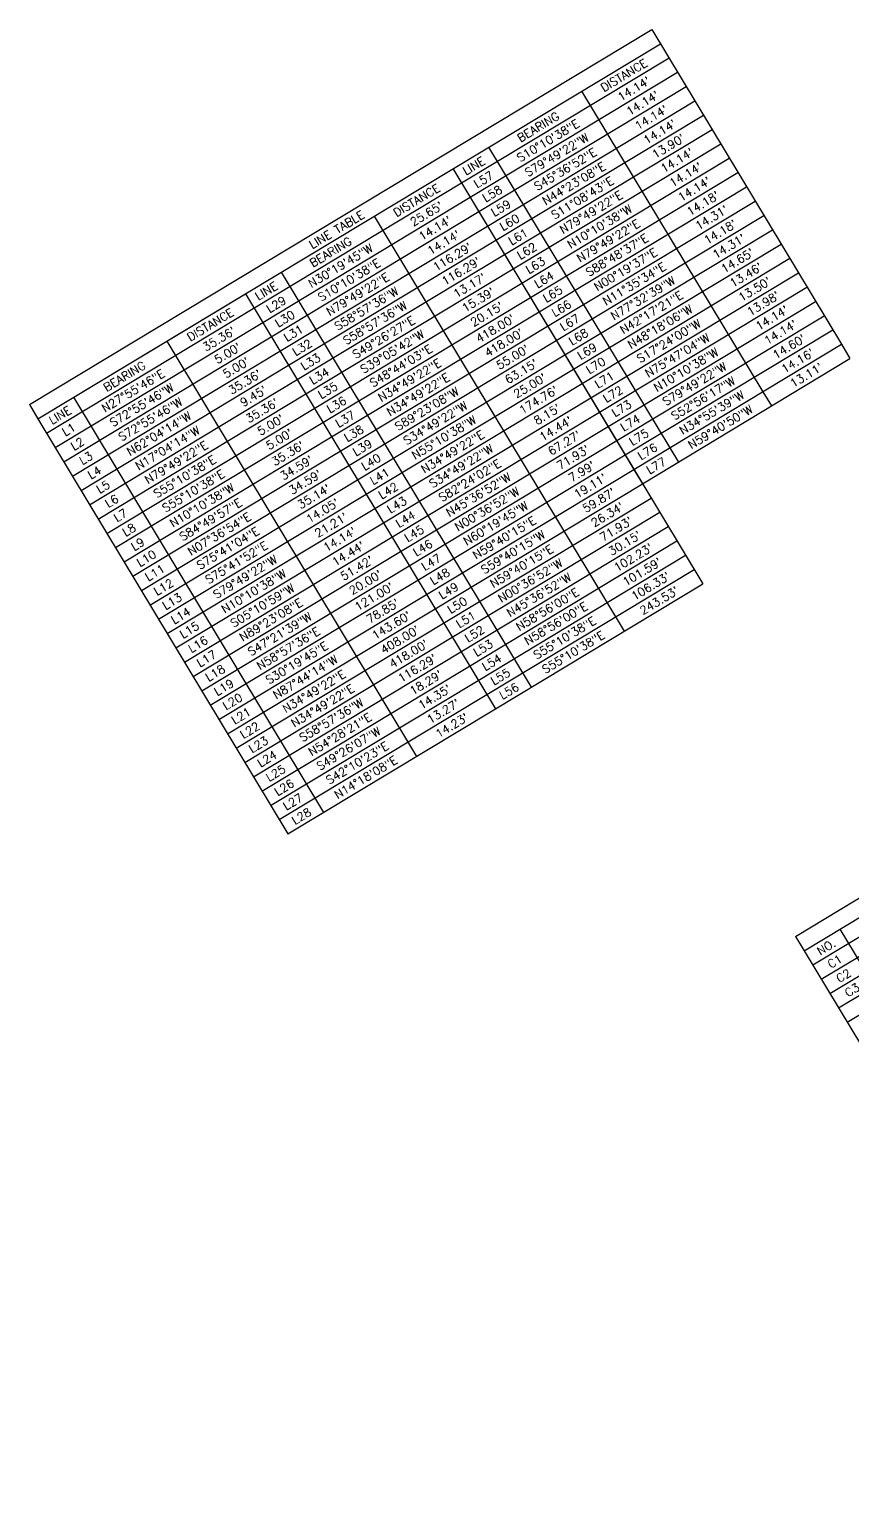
# Model space of a CAD drawing. Header units: feet. Extents: x 23 to 2149517, y -26 to 355304.
# Drawn here: x 2133653 to 2134245, y 337491 to 338543 of the extents above; entities that cross this region are included whole.
import ezdxf

# ---------------------------------------------------------------- set-up
doc = ezdxf.new("R2010")
doc.units = ezdxf.units.FT
doc.header["$MEASUREMENT"] = 0
for name, color, linetype in [('A-EC-CURLEX-MATTING', 6, 'Continuous'), ('xhpc023-pt$0$xHPC007pt_PHASE1-AMENDED PLT$0$V-PROP-TABL', 6, 'Continuous'), ('xhpc023-pt$0$xHPC007pt_PHASE1-AMENDED PLT$0$V-PROP-TABL-TEXT', 6, 'Continuous')]:
    doc.layers.add(name, color=color, linetype=linetype)
doc.styles.add('xhpc023-pt$0$xHPC007pt_PHASE1-AMENDED PLT$0$L60', font='simplex', dxfattribs={"height": 6})

# ---------------------------------------------------------------- blocks, each defined once
blk = doc.blocks.new('xhpc023-pt')
at = {"layer": 'xhpc023-pt$0$xHPC007pt_PHASE1-AMENDED PLT$0$V-PROP-TABL'}
for p, q in [((2133653.4, 338273.7), (2134100.5, 338543)), ((2134100.5, 338543), (2134236.7, 338316.9)), ((2133659.5, 338263.4), (2134106.7, 338532.7)), ((2133963.8, 338432.7), (2134112.9, 338522.5)), ((2133970, 338422.4), (2134119.1, 338512.2)), ((2133976.2, 338412.1), (2134125.3, 338501.9)), ((2134050.1, 338498.7), (2134180.2, 338282.8)), ((2133982.4, 338401.8), (2134131.4, 338491.6)), ((2133988.6, 338391.6), (2134137.6, 338481.3)), ((2133994.8, 338381.3), (2134143.8, 338471.1)), ((2134001, 338371), (2134150, 338460.8)), ((2133983.3, 338458.4), (2134113.4, 338242.6)), ((2134007.2, 338360.7), (2134156.2, 338450.5)), ((2133957.6, 338443), (2134137.2, 338144.9)), ((2134013.4, 338350.4), (2134162.4, 338440.2)), ((2133665.7, 338253.1), (2133963.8, 338432.7)), ((2133963.8, 338432.7), (2134087.7, 338227.1)), ((2134019.6, 338340.2), (2134168.6, 338430)), ((2133821, 338332.6), (2133970, 338422.4)), ((2134025.7, 338329.9), (2134174.8, 338419.7)), ((2133827.2, 338322.3), (2133976.2, 338412.1)), ((2133901.1, 338408.9), (2134080.7, 338110.8)), ((2134031.9, 338319.6), (2134181, 338409.4)), ((2133833.4, 338312), (2133982.4, 338401.8)), ((2134038.1, 338309.3), (2134187.2, 338399.1)), ((2133839.6, 338301.8), (2133988.6, 338391.6)), ((2134044.3, 338299), (2134193.4, 338388.8)), ((2133845.7, 338291.5), (2133994.8, 338381.3)), ((2134050.5, 338288.8), (2134199.6, 338378.6)), ((2133834.3, 338368.6), (2134013.9, 338070.6)), ((2133851.9, 338281.2), (2134001, 338371)), ((2134056.7, 338278.5), (2134205.8, 338368.3)), ((2133858.1, 338270.9), (2134007.2, 338360.7)), ((2134062.9, 338268.2), (2134211.9, 338358)), ((2133659.5, 338263.4), (2133808.6, 338353.2)), ((2133808.6, 338353.2), (2133988.2, 338055.1)), ((2133808.6, 338353.2), (2133988.2, 338055.1)), ((2133864.3, 338260.7), (2134013.4, 338350.4)), ((2134069.1, 338257.9), (2134218.1, 338347.7)), ((2133870.5, 338250.4), (2134019.6, 338340.2)), ((2134075.3, 338247.7), (2134224.3, 338337.4)), ((2133671.9, 338242.8), (2133821, 338332.6)), ((2133876.7, 338240.1), (2134025.7, 338329.9)), ((2134081.5, 338237.4), (2134230.5, 338327.2)), ((2133678.1, 338232.5), (2133827.2, 338322.3)), ((2133752.1, 338319.1), (2133931.6, 338021)), ((2133882.9, 338229.8), (2134031.9, 338319.6)), ((2134087.7, 338227.1), (2134236.7, 338316.9)), ((2134087.7, 338227.1), (2134236.7, 338316.9)), ((2134236.7, 338316.9), (2134242.9, 338306.6)), ((2133684.3, 338222.3), (2133833.4, 338312)), ((2133889.1, 338219.5), (2134038.1, 338309.3)), ((2134093.9, 338216.8), (2134242.9, 338306.6)), ((2133690.5, 338212), (2133839.6, 338301.8)), ((2133895.3, 338209.3), (2134044.3, 338299)), ((2133696.7, 338201.7), (2133845.7, 338291.5)), ((2133901.5, 338199), (2134050.5, 338288.8)), ((2134180.2, 338282.8), (2134186.4, 338272.6)), ((2133653.4, 338273.7), (2133659.5, 338263.4)), ((2133685.2, 338278.9), (2133864.8, 337980.8)), ((2133702.9, 338191.4), (2133851.9, 338281.2)), ((2133907.7, 338188.7), (2134056.7, 338278.5)), ((2133659.5, 338263.4), (2133839.1, 337965.3)), ((2133709.1, 338181.1), (2133858.1, 338270.9)), ((2133913.9, 338178.4), (2134062.9, 338268.2)), ((2133715.3, 338170.9), (2133864.3, 338260.7)), ((2133721.5, 338160.6), (2133870.5, 338250.4)), ((2133920.1, 338168.1), (2134069.1, 338257.9)), ((2134203.7, 337891.8), (2134810.1, 338257.2)), ((2133727.7, 338150.3), (2133876.7, 338240.1)), ((2133926.2, 338157.9), (2134075.3, 338247.7)), ((2134113.4, 338242.6), (2134119.6, 338232.3)), ((2134209.9, 337881.5), (2134816.3, 338246.9)), ((2133733.9, 338140), (2133882.9, 338229.8)), ((2133932.4, 338147.6), (2134081.5, 338237.4)), ((2134216.1, 337871.3), (2134822.5, 338236.6)), ((2133740, 338129.7), (2133889.1, 338219.5)), ((2133938.6, 338137.3), (2134087.7, 338227.1)), ((2134087.7, 338227.1), (2134093.9, 338216.8)), ((2133746.2, 338119.5), (2133895.3, 338209.3)), ((2133944.8, 338127), (2134093.9, 338216.8)), ((2133752.4, 338109.2), (2133901.5, 338199)), ((2133951, 338116.7), (2134100.1, 338206.5)), ((2133758.6, 338098.9), (2133907.7, 338188.7)), ((2133957.2, 338106.5), (2134106.2, 338196.3)), ((2133764.8, 338088.6), (2133913.9, 338178.4)), ((2133963.4, 338096.2), (2134112.4, 338186)), ((2133771, 338078.4), (2133920.1, 338168.1)), ((2133969.6, 338085.9), (2134118.6, 338175.7)), ((2133777.2, 338068.1), (2133926.2, 338157.9)), ((2133975.8, 338075.6), (2134124.8, 338165.4)), ((2133783.4, 338057.8), (2133932.4, 338147.6)), ((2133982, 338065.4), (2134131, 338155.1)), ((2133789.6, 338047.5), (2133938.6, 338137.3)), ((2133988.2, 338055.1), (2134137.2, 338144.9)), ((2133795.8, 338037.2), (2133944.8, 338127)), ((2133802, 338027), (2133951, 338116.7)), ((2133808.2, 338016.7), (2133957.2, 338106.5)), ((2133814.4, 338006.4), (2133963.4, 338096.2)), ((2133820.5, 337996.1), (2133969.6, 338085.9)), ((2133826.7, 337985.8), (2133975.8, 338075.6)), ((2133832.9, 337975.6), (2133982, 338065.4)), ((2134209.9, 337881.5), (2134513.1, 338064.2)), ((2133839.1, 337965.3), (2133988.2, 338055.1)), ((2134222.3, 337861), (2134525.5, 338043.7)), ((2134228.5, 337850.7), (2134531.7, 338033.4)), ((2134234.7, 337840.4), (2134537.9, 338023.1)), ((2134240.8, 337830.2), (2134544.1, 338012.8)), ((2134235.6, 337897), (2134470.9, 337506.4)), ((2134203.7, 337891.8), (2134209.9, 337881.5)), ((2134209.9, 337881.5), (2134445.2, 337491))]:
    blk.add_line(p, q, dxfattribs=at)
at = {"layer": 'xhpc023-pt$0$xHPC007pt_PHASE1-AMENDED PLT$0$V-PROP-TABL-TEXT', "char_height": 6, "rotation": 31.0667, "style": 'xhpc023-pt$0$xHPC007pt_PHASE1-AMENDED PLT$0$L60'}
for s, insert, width, attachment_point in [('DISTANCE', (2134082.1, 338507.4), 48, 8), ("14.14'", (2134086.1, 338502.9), 36, 2), ("14.14'", (2134092.3, 338492.6), 36, 2), ('BEARING', (2134020.5, 338470.3), 42, 8), ("14.14'", (2134098.5, 338482.3), 36, 2), ('S10°10\'38"E', (2134024.5, 338465.7), 66, 2), ("14.14'", (2134104.7, 338472), 36, 2), ('S79°49\'22"W', (2134030.7, 338455.4), 66, 2), ("13.90'", (2134110.9, 338461.7), 36, 2), ('LINE', (2133974.2, 338442.4), 24, 8), ('S45°36\'52"E', (2134036.9, 338445.2), 66, 2), ("14.14'", (2134117.1, 338451.5), 36, 2), ('L57', (2133978.2, 338437.8), 18, 2), ('N44°23\'08"E', (2134043.1, 338434.9), 66, 2), ("14.14'", (2134123.3, 338441.2), 36, 2), ('DISTANCE', (2133933.1, 338417.7), 48, 8), ('L58', (2133984.4, 338427.6), 18, 2), ('S11°08\'43"E', (2134049.2, 338424.6), 66, 2), ("14.14'", (2134129.5, 338430.9), 36, 2), ("25.65'", (2133937.1, 338413.1), 36, 2), ('L59', (2133990.6, 338417.3), 18, 2), ('N79°49\'22"E', (2134055.4, 338414.3), 66, 2), ("14.18'", (2134135.7, 338420.6), 36, 2), ('LINE TABLE', (2133853.6, 338390.3), 60, 1), ("14.14'", (2133943.3, 338402.8), 36, 2), ('L60', (2133996.8, 338407), 18, 2), ('N10°10\'38"W', (2134061.6, 338404), 66, 2), ("14.31'", (2134141.9, 338410.4), 36, 2), ("14.14'", (2133949.5, 338392.5), 36, 2), ('L61', (2134003, 338396.7), 18, 2), ('N79°49\'22"E', (2134067.8, 338393.8), 66, 2), ("14.18'", (2134148.1, 338400.1), 36, 2), ('N30°19\'45"W', (2133875.4, 338375.9), 66, 2), ('BEARING', (2133871.4, 338380.5), 42, 8), ("116.29'", (2133955.7, 338382.2), 42, 2), ('L62', (2134009.2, 338386.5), 18, 2), ('S88°48\'37"E', (2134074, 338383.5), 66, 2), ("14.31'", (2134154.3, 338389.8), 36, 2), ('S10°10\'38"E', (2133881.6, 338365.6), 66, 2), ("116.29'", (2133961.9, 338372), 42, 2), ('L63', (2134015.4, 338376.2), 18, 2), ('N00°19\'37"E', (2134080.2, 338373.2), 66, 2), ("14.65'", (2134160.5, 338379.5), 36, 2), ('N79°49\'22"E', (2133887.8, 338355.4), 66, 2), ("13.17'", (2133968.1, 338361.7), 36, 2), ('L64', (2134021.6, 338365.9), 18, 2), ('N11°35\'34"E', (2134086.4, 338362.9), 66, 2), ("13.46'", (2134166.6, 338369.2), 36, 2), ('LINE', (2133825.2, 338352.6), 24, 8), ('S58°57\'36"W', (2133894, 338345.1), 66, 2), ("15.39'", (2133974.3, 338351.4), 36, 2), ('L65', (2134027.8, 338355.6), 18, 2), ('N77°32\'39"W', (2134092.6, 338352.6), 66, 2), ("13.50'", (2134172.8, 338359), 36, 2), ('L29', (2133829.2, 338348.1), 18, 2), ('S58°57\'36"W', (2133900.2, 338334.8), 66, 2), ("20.15'", (2133980.5, 338341.1), 36, 2), ('L66', (2134034, 338345.3), 18, 2), ('N42°17\'21"E', (2134098.8, 338342.4), 66, 2), ('N48°18\'06"W', (2134105, 338332.1), 66, 2), ("13.98'", (2134179, 338348.7), 36, 2), ('DISTANCE', (2133785, 338328.4), 48, 8), ('L30', (2133835.4, 338337.8), 18, 2), ('S49°26\'27"E', (2133906.4, 338324.5), 66, 2), ("418.00'", (2133986.6, 338330.8), 42, 2), ('L67', (2134040.1, 338335.1), 18, 2), ('S17°24\'00"W', (2134111.2, 338321.8), 66, 2), ("14.14'", (2134185.2, 338338.4), 36, 2), ("35.36'", (2133788.1, 338323.3), 36, 2), ('L31', (2133841.6, 338327.5), 18, 2), ('S39°05\'42"W', (2133912.6, 338314.2), 66, 2), ("418.00'", (2133992.8, 338320.6), 42, 2), ('L68', (2134046.3, 338324.8), 18, 2), ('N75°47\'04"W', (2134117.4, 338311.5), 66, 2), ("14.14'", (2134191.4, 338328.1), 36, 2), ("5.00'", (2133794.3, 338313), 30, 2), ('L32', (2133847.8, 338317.2), 18, 2), ('S48°44\'03"E', (2133918.8, 338304), 66, 2), ("55.00'", (2133999, 338310.3), 36, 2), ('L69', (2134052.5, 338314.5), 18, 2), ('N10°10\'38"W', (2134123.6, 338301.2), 66, 2), ("14.60'", (2134197.6, 338317.8), 36, 2), ("14.16'", (2134203.8, 338307.6), 36, 2), ('BEARING', (2133723.3, 338291.3), 42, 8), ("5.00'", (2133800.4, 338302.7), 30, 2), ('L33', (2133853.9, 338306.9), 18, 2), ('N34°49\'22"E', (2133925, 338293.7), 66, 2), ("63.15'", (2134005.2, 338300), 36, 2), ('L70', (2134058.7, 338304.2), 18, 2), ('S79°49\'22"W', (2134129.7, 338291), 66, 2), ("13.11'", (2134210, 338297.3), 36, 2), ('N27°55\'46"E', (2133726.4, 338286.1), 66, 2), ("35.36'", (2133806.6, 338292.4), 36, 2), ('L34', (2133860.1, 338296.7), 18, 2), ('N34°49\'22"E', (2133931.2, 338283.4), 66, 2), ("25.00'", (2134011.4, 338289.7), 36, 2), ('L71', (2134064.9, 338293.9), 18, 2), ('S52°56\'17"W', (2134135.9, 338280.7), 66, 2), ('S72°55\'46"W', (2133732.6, 338275.9), 66, 2), ("9.45'", (2133812.8, 338282.2), 30, 2), ('L35', (2133866.3, 338286.4), 18, 2), ('S89°23\'08"W', (2133937.4, 338273.1), 66, 2), ("174.76'", (2134017.6, 338279.5), 42, 2), ('L72', (2134071.1, 338283.7), 18, 2), ('N34°55\'39"W', (2134142.1, 338270.4), 66, 2), ('LINE', (2133677, 338263.4), 24, 8), ('S72°55\'46"W', (2133738.8, 338265.6), 66, 2), ("35.36'", (2133819, 338271.9), 36, 2), ('L36', (2133872.5, 338276.1), 18, 2), ('S34°49\'22"W', (2133943.5, 338262.9), 66, 2), ("8.15'", (2134023.8, 338269.2), 30, 2), ('L73', (2134077.3, 338273.4), 18, 2), ('N59°40\'50"W', (2134148.3, 338260.1), 66, 2), ('N62°04\'14"W', (2133745, 338255.3), 66, 2), ("5.00'", (2133825.2, 338261.6), 30, 2), ('L37', (2133878.7, 338265.8), 18, 2), ('N55°10\'38"W', (2133949.7, 338252.6), 66, 2), ("14.44'", (2134030, 338258.9), 36, 2), ('L74', (2134083.5, 338263.1), 18, 2), ('L1', (2133680.1, 338258.3), 12, 2), ('N17°04\'14"W', (2133751.2, 338245), 66, 2), ("5.00'", (2133831.4, 338251.3), 30, 2), ('L38', (2133884.9, 338255.5), 18, 2), ('N34°49\'22"E', (2133955.9, 338242.3), 66, 2), ("67.27'", (2134036.2, 338248.6), 36, 2), ('L75', (2134089.7, 338252.8), 18, 2), ('L2', (2133686.3, 338248), 12, 2), ('N79°49\'22"E', (2133757.4, 338234.7), 66, 2), ("35.36'", (2133837.6, 338241.1), 36, 2), ('L39', (2133891.1, 338245.3), 18, 2), ('S34°49\'22"W', (2133962.1, 338232), 66, 2), ("71.93'", (2134042.4, 338238.3), 36, 2), ('L76', (2134095.9, 338242.5), 18, 2), ('L3', (2133692.5, 338237.7), 12, 2), ('S55°10\'38"E', (2133763.5, 338224.5), 66, 2), ("34.59'", (2133843.8, 338230.8), 36, 2), ('L40', (2133897.3, 338235), 18, 2), ('S82°24\'02"E', (2133968.3, 338221.7), 66, 2), ("7.99'", (2134048.6, 338228.1), 30, 2), ('L77', (2134102.1, 338232.3), 18, 2), ('L4', (2133698.7, 338227.4), 12, 2), ('L5', (2133704.9, 338217.1), 12, 2), ('S55°10\'38"E', (2133769.7, 338214.2), 66, 2), ("34.59'", (2133850, 338220.5), 36, 2), ('L41', (2133903.5, 338224.7), 18, 2), ('N45°36\'52"W', (2133974.5, 338211.5), 66, 2), ("19.11'", (2134054.8, 338217.8), 36, 2), ('L6', (2133711.1, 338206.9), 12, 2), ('N10°10\'38"W', (2133775.9, 338203.9), 66, 2), ("35.14'", (2133856.2, 338210.2), 36, 2), ('L42', (2133909.7, 338214.4), 18, 2), ('N00°36\'52"W', (2133980.7, 338201.2), 66, 2), ("59.87'", (2134061, 338207.5), 36, 2), ('L7', (2133717.3, 338196.6), 12, 2), ('S84°49\'57"E', (2133782.1, 338193.6), 66, 2), ("14.05'", (2133862.4, 338199.9), 36, 2), ('L43', (2133915.9, 338204.2), 18, 2), ('N60°19\'45"W', (2133986.9, 338190.9), 66, 2), ("26.34'", (2134067.1, 338197.2), 36, 2), ('L8', (2133723.5, 338186.3), 12, 2), ('N07°36\'54"E', (2133788.3, 338183.3), 66, 2), ("21.21'", (2133868.6, 338189.7), 36, 2), ('L44', (2133922.1, 338193.9), 18, 2), ('N59°40\'15"E', (2133993.1, 338180.6), 66, 2), ("71.93'", (2134073.3, 338186.9), 36, 2), ('L9', (2133729.7, 338176), 12, 2), ('S75°41\'04"E', (2133794.5, 338173.1), 66, 2), ("14.14'", (2133874.8, 338179.4), 36, 2), ('L45', (2133928.3, 338183.6), 18, 2), ('S59°40\'15"W', (2133999.3, 338170.3), 66, 2), ("30.15'", (2134079.5, 338176.7), 36, 2), ('L10', (2133735.9, 338165.8), 18, 2), ('S75°41\'52"E', (2133800.7, 338162.8), 66, 2), ("14.44'", (2133880.9, 338169.1), 36, 2), ('L46', (2133934.4, 338173.3), 18, 2), ('L47', (2133940.6, 338163), 18, 2), ('N59°40\'15"E', (2134005.5, 338160.1), 66, 2), ("102.23'", (2134085.7, 338166.4), 42, 2), ('L11', (2133742.1, 338155.5), 18, 2), ('S79°49\'22"W', (2133806.9, 338152.5), 66, 2), ("51.42'", (2133887.1, 338158.8), 36, 2), ('L48', (2133946.8, 338152.8), 18, 2), ('N00°36\'52"W', (2134011.7, 338149.8), 66, 2), ("101.59'", (2134091.9, 338156.1), 42, 2), ('L12', (2133748.3, 338145.2), 18, 2), ('N10°10\'38"W', (2133813.1, 338142.2), 66, 2), ("20.00'", (2133893.3, 338148.5), 36, 2), ("121.00'", (2133899.5, 338138.3), 42, 2), ('N45°36\'52"W', (2134017.9, 338139.5), 66, 2), ("106.33'", (2134098.1, 338145.8), 42, 2), ('L13', (2133754.4, 338134.9), 18, 2), ('S05°10\'59"W', (2133819.3, 338131.9), 66, 2), ('N89°23\'08"E', (2133825.5, 338121.7), 66, 2), ('L49', (2133953, 338142.5), 18, 2), ('L50', (2133959.2, 338132.2), 18, 2), ('N58°56\'00"E', (2134024.1, 338129.2), 66, 2), ("243.53'", (2134104.3, 338135.5), 42, 2), ('L14', (2133760.6, 338124.6), 18, 2), ('S47°21\'39"W', (2133831.7, 338111.4), 66, 2), ("78.85'", (2133905.7, 338128), 36, 2), ("143.60'", (2133911.9, 338117.7), 42, 2), ('L51', (2133965.4, 338121.9), 18, 2), ('N58°56\'00"E', (2134030.2, 338119), 66, 2), ('L15', (2133766.8, 338114.4), 18, 2), ('N58°57\'36"E', (2133837.9, 338101.1), 66, 2), ("408.00'", (2133918.1, 338107.4), 42, 2), ('L52', (2133971.6, 338111.6), 18, 2), ('S55°10\'38"E', (2134036.4, 338108.7), 66, 2), ('L16', (2133773, 338104.1), 18, 2), ('S30°19\'45"E', (2133844, 338090.8), 66, 2), ("418.00'", (2133924.3, 338097.2), 42, 2), ('L53', (2133977.8, 338101.4), 18, 2), ('S55°10\'38"E', (2134042.6, 338098.4), 66, 2), ('L17', (2133779.2, 338093.8), 18, 2), ('N87°44\'14"W', (2133850.2, 338080.6), 66, 2), ("116.29'", (2133930.5, 338086.9), 42, 2), ('L54', (2133984, 338091.1), 18, 2), ('L18', (2133785.4, 338083.5), 18, 2), ('N34°49\'22"E', (2133856.4, 338070.3), 66, 2), ("18.29'", (2133936.7, 338076.6), 36, 2), ('L55', (2133990.2, 338080.8), 18, 2), ('L19', (2133791.6, 338073.2), 18, 2), ('N34°49\'22"E', (2133862.6, 338060), 66, 2), ("14.35'", (2133942.9, 338066.3), 36, 2), ('L56', (2133996.4, 338070.5), 18, 2), ('L20', (2133797.8, 338063), 18, 2), ('S58°57\'36"W', (2133868.8, 338049.7), 66, 2), ("13.27'", (2133949.1, 338056), 36, 2), ('L21', (2133804, 338052.7), 18, 2), ('N54°28\'21"E', (2133875, 338039.4), 66, 2), ("14.23'", (2133955.3, 338045.8), 36, 2), ('L22', (2133810.2, 338042.4), 18, 2), ('S49°26\'07"W', (2133881.2, 338029.2), 66, 2), ('L23', (2133816.4, 338032.1), 18, 2), ('S42°10\'23"E', (2133887.4, 338018.9), 66, 2), ('L24', (2133822.6, 338021.9), 18, 2), ('N14°18\'08"E', (2133893.6, 338008.6), 66, 2), ('L25', (2133828.8, 338011.6), 18, 2), ('L26', (2133834.9, 338001.3), 18, 2), ('L27', (2133841.1, 337991), 18, 2), ('L28', (2133847.3, 337980.7), 18, 2), ('NO.', (2134227.4, 337881.6), 18, 8), ('C1', (2134230.5, 337876.4), 12, 2), ('C2', (2134236.7, 337866.2), 12, 2), ('C3', (2134242.9, 337855.9), 12, 2)]:
    blk.add_mtext(s, dxfattribs=dict(at, insert=insert, width=width, attachment_point=attachment_point))

msp = doc.modelspace()

# ---------------------------------------------------------------- block references
at = {"layer": 'A-EC-CURLEX-MATTING'}
msp.add_blockref('xhpc023-pt', (0, 0), dxfattribs=at)

doc.saveas('drawing.dxf')
